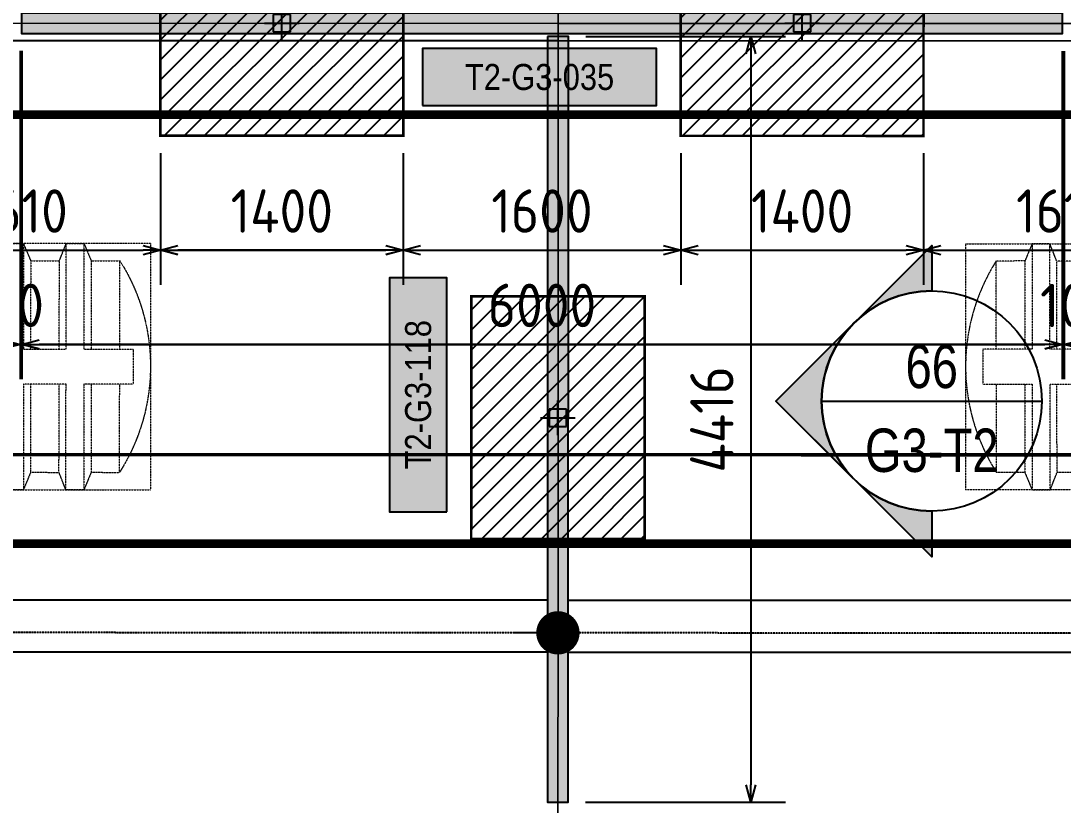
# Model space of a CAD drawing. Header units: centimetres. Extents: x -6122352 to 7132207, y -1694241 to 1947892.
# Drawn here: x 231325 to 237335, y -112999 to -108475 of the extents above; entities that cross this region are included whole.
import ezdxf
from ezdxf.enums import TextEntityAlignment as Align
from ezdxf.xclip import XClip

# ---------------------------------------------------------------- set-up
doc = ezdxf.new("R2010")
doc.units = ezdxf.units.CM
doc.header["$MEASUREMENT"] = 0
doc.header["$XCLIPFRAME"] = 2
doc.header["$PDMODE"] = 66
doc.header["$PDSIZE"] = 100
for name, pattern in [('DASHED2', [0.375, 0.25, -0.125]), ('DU23023_KAA_00_XX_M2_TR_KPTB_0024$0$DU23023_KAA_00_XX_M2_TR_XRBS_0024$0$PHANTOM2', [1.25, 0.625, -0.125, 0.125, -0.125, 0.125, -0.125]), ('HIDDEN', [0.375, 0.25, -0.125]), ('XR-AR-END-SETTING OUT PLAN$0$23261-XR-AR-SI-GF$0$HIDDEN', [0.375, 0.25, -0.125])]:
    doc.linetypes.add(name, pattern=pattern)
for name, color, linetype in [('00-MI-DIM', 7, 'Continuous'), ('23585-XR-AR-BOUNDARY WALLS AND SETBACKS$0$setback', 7, 'XR-AR-END-SETTING OUT PLAN$0$23261-XR-AR-SI-GF$0$HIDDEN'), ('@MI-FOOTINGS', 7, 'Continuous'), ('@MI-REF LAYER', 7, 'Continuous'), ('@MI-TYPE-02', 6, 'Continuous'), ('A-GLASS HATCH', 7, 'Continuous'), ('B_TH_6', 7, 'Continuous'), ('PANEL-TAGS', 7, 'Continuous'), ('VD-WS-WATER TANK', 7, 'Continuous'), ('XR-AR-MID-SETTING OUT FOR MASTER$0$23585-XR-AR-MID-GROUND FLOOR$0$A-Flor-Strs', 1, 'Continuous')]:
    doc.layers.add(name, color=color, linetype=linetype)
doc.layers.add('08-Compound Wall-2', color=6, linetype='Continuous', lineweight=25, true_color=0xff00ff)
doc.layers.add('23585-XR-AR-DAMAC PLOT LIMITS$0$1-Mid units', color=41, linetype='Continuous', lineweight=5)
doc.layers.add('A-ANNO-TEXT', color=3, linetype='Continuous', lineweight=25)
doc.styles.add('Arial Narrow', font='ARIALN.TTF', dxfattribs={"width": 0.95, "height": 500})
doc.styles.add('PANELTAG_STYLE', font='arial.ttf')
doc.styles.add('Schueco-BEMSTIL', font='isocpeur.ttf', dxfattribs={"width": 0.9})
doc.dimstyles.new('MI- JWC-TXT-2.5 MM', dxfattribs={"dimscale": 1.5, "dimtxt": 2.5, "dimasz": 1, "dimexe": 2, "dimexo": 1, "dimgap": 1, "dimtad": 1, "dimdec": 0, "dimdsep": 46, "dimtxsty": 'Schueco-BEMSTIL', "dimblk": 'OPEN30', "dimcen": 0, "dimdle": 2, "dimclrd": 140, "dimclre": 8, "dimclrt": 40, "dimadec": 0, "dimazin": 2, "dimtfac": 1, "dimtdec": 0, "dimtix": 1, "dimtmove": 2, "dimatfit": 3, "dimldrblk": 'OPEN', "dimfxl": 2, "dimlwd": -1, "dimlwe": -1, "dimarcsym": 0})

# ---------------------------------------------------------------- blocks, each defined once
blk = doc.blocks.new('23585-XR-AR-BOUNDARY WALLS AND SETBACKS')
at = {"layer": '08-Compound Wall-2'}
blk.add_lwpolyline([(496661.888, 2768995.6694), (496644.2671, 2769011.8163), (496638.222, 2769005.2187), (496634.1686, 2769000.7949), (496630.1152, 2768996.3711), (496626.0618, 2768991.9475), (496622.0082, 2768987.5237), (496617.9548, 2768983.0999), (496613.9014, 2768978.6763), (496607.7876, 2768972.0037), (496625.4092, 2768955.8575)], dxfattribs=at)
at = {"layer": '23585-XR-AR-BOUNDARY WALLS AND SETBACKS$0$setback', "ltscale": 40, "const_width": 0.05}
blk.add_lwpolyline([(496658.8904, 2768994.6184), (496644.5136, 2769007.7926), (496640.3602, 2769003.2596), (496636.3068, 2768998.8358), (496632.2534, 2768994.412), (496628.2, 2768989.9884), (496624.1463, 2768985.5645), (496620.093, 2768981.1408), (496616.0396, 2768976.7172), (496611.8849, 2768972.1827), (496626.2624, 2768959.009), (496630.417, 2768963.5433), (496634.4704, 2768967.967), (496638.5238, 2768972.3908), (496642.5772, 2768976.8146), (496646.6306, 2768981.2384), (496650.684, 2768985.6622), (496654.7374, 2768990.086), (496658.8904, 2768994.6184)], dxfattribs=at)
blk = doc.blocks.new('A$C9d9485f6')
at = {"layer": 'A-ANNO-TEXT', "rotation": 312.4881850805905}
blk.add_blockref('23585-XR-AR-BOUNDARY WALLS AND SETBACKS', (-2377088.5348, -1504219.2521), dxfattribs=at)
blk = doc.blocks.new('23585-XR-AR-DAMAC PLOT LIMITS')
at = {"layer": '23585-XR-AR-DAMAC PLOT LIMITS$0$1-Mid units', "color": 251, "true_color": 0x636466}
for points in [[(496630.0415, 2768996.4387), (496612.3463, 2769012.6525), (496616.3997, 2769017.0763), (496634.0949, 2769000.8625)], [(496625.9881, 2768992.0151), (496608.2929, 2769008.2287), (496612.3463, 2769012.6525), (496630.0415, 2768996.4387)], [(496630.0415, 2768996.4387), (496634.0949, 2769000.8625), (496651.7899, 2768984.6489), (496647.7365, 2768980.2251)], [(496625.9881, 2768992.0151), (496630.0415, 2768996.4387), (496647.7365, 2768980.2251), (496643.6831, 2768975.8013)]]:
    blk.add_lwpolyline(points, close=True, dxfattribs=at)
blk = doc.blocks.new('A$Cf093b529')
at = {"layer": 'A-ANNO-TEXT'}
blk.add_blockref('23585-XR-AR-DAMAC PLOT LIMITS', (-495391.9901, -2768603.4419), dxfattribs=at)
blk = doc.blocks.new('XR-AR-MID-SETTING OUT FOR MASTER')
at = {"layer": 'XR-AR-MID-SETTING OUT FOR MASTER$0$23585-XR-AR-MID-GROUND FLOOR$0$A-Flor-Strs', "color": 8}
for p, q in [((60.1, 20672.9), (5940, 20672.7)), ((60, 20372.9), (5940, 20372.7))]:
    blk.add_line(p, q, dxfattribs=at)
blk = doc.blocks.new('MID UNIT')
at = {"xscale": 0.001, "yscale": 0.001, "zscale": 0.001}
blk.add_blockref('XR-AR-MID-SETTING OUT FOR MASTER', (0, 0), dxfattribs=at)
blk = doc.blocks.new('TH_6')
at = {"xscale": -1}
blk.add_blockref('MID UNIT', (495826.3054, 2769163.9966), dxfattribs=at)
blk.add_blockref('MID UNIT', (495826.3054, 2769163.9966))
blk = doc.blocks.new('A$Ce2a03a74')
at = {"layer": 'B_TH_6', "xscale": 999.9914829579993, "yscale": 999.9914829579993, "zscale": 999.9914829579993}
blk.add_blockref('TH_6', (-495790404.5, -2769140733.3), dxfattribs=at)
blk = doc.blocks.new('23585-XR-AR-MALDIVE-2$0$TH_6')
at = {"ltscale": 10, "xscale": 0.00100002623446598, "yscale": 0.00100002623446598, "zscale": 0.00100002623446598}
blk.add_blockref('A$Ce2a03a74', (495794.6272, 2769164.3184), dxfattribs=at)
blk = doc.blocks.new('WT')
at = {"layer": 'VD-WS-WATER TANK', "color": 8, "linetype": 'HIDDEN', "lineweight": 5}
for p, q in [((-1544.6, 709.7), (-1544.6, -710.3)), ((-1544.6, 709.7), (805.4, 709.7)), ((805.4, -710.3), (805.4, 709.7)), ((-1205.2, 610), (-1368.6, 609.7)), ((-1367.6, 100.7), (-1368.6, 609.7)), ((-853.8, 610), (-1019.5, 609.7)), ((-462.5, 610), (-670.5, 610)), ((-92.3, 610), (-279.1, 610)), ((278, 610), (91.1, 609.6)), ((645.8, 610), (461.3, 609.7)), ((646.8, 100.7), (645.8, 610)), ((-1366.3, -610.3), (-1367.2, -101.4)), ((648.2, -610), (647.2, -101.4)), ((-1202.9, -610), (-1366.3, -610.3)), ((-853.8, -610), (-1017.2, -610.3)), ((-462.5, -610), (-668.2, -610)), ((-92.3, -610), (-276.8, -610)), ((278, -610), (93.4, -610.3)), ((648.2, -610), (463.6, -610.3)), ((805.4, -710.3), (-1544.6, -710.3))]:
    blk.add_line(p, q, dxfattribs=at)
at = {"layer": 'VD-WS-WATER TANK', "color": 8, "linetype": 'HIDDEN', "lineweight": 5, "ltscale": 0.2}
for p, q in [((-450, 450, 1.1), (450, -450, -1)), ((450, 450), (-450, -450, 1))]:
    blk.add_line(p, q, dxfattribs=at)
at = {"layer": 'VD-WS-WATER TANK', "color": 8, "linetype": 'HIDDEN', "lineweight": 5}
for points in [[(-1058, 100.7), (-1059, 709.7), (-1161.1, 709.7), (-1202.9, 610), (-1202.9, 100.7)], [(-1161.1, 709.7), (-1161.1, 100.7)], [(-1018.6, 100.7), (-1019.5, 610), (-1059, 709.7)], [(-708.9, 100.7), (-709.9, 709.7), (-812, 709.7), (-853.8, 610), (-853.8, 100.7)], [(-812, 709.7), (-812, 100.7)], [(-669.5, 100.7), (-670.5, 610), (-709.9, 709.7)], [(-318.4, 600), (-318.6, 709.7), (-420.7, 709.7), (-462.5, 610), (-462.5, 600)], [(-420.7, 709.7), (-420.7, 600)], [(-279.1, 600), (-279.1, 610), (-318.6, 709.7)], [(51.8, 600), (51.6, 709.7), (-50.5, 709.7), (-92.3, 610), (-92.3, 600)], [(-50.5, 709.7), (-50.5, 600)], [(91.1, 600), (91.1, 610), (51.6, 709.7)], [(422, 600), (421.8, 709.7), (319.7, 709.7), (278, 610), (278, 600)], [(319.7, 709.7), (319.7, 600)], [(461.3, 600), (461.3, 610), (421.8, 709.7)], [(-1161.1, 100.7), (-1444.6, 100.7), (-1444.6, -101.4), (-1161.1, -101.4)], [(-812, 100.7), (-1058, 100.7)], [(-600, 100.7), (-708.9, 100.7)], [(600, -101.4), (705.4, -101.4), (705.4, 100.7), (600, 100.7)], [(-1202.9, -101.4), (-1202.9, -610), (-1161.1, -710.3), (-1056.7, -710.3), (-1017.2, -610), (-1018.2, -101.4)], [(-1161.1, -101.4), (-1161.1, -710.3)], [(-1056.7, -710.3), (-1057.7, -101.4)], [(-1057.7, -101.4), (-812, -101.4)], [(-853.8, -101.4), (-853.8, -610), (-812, -710.3), (-707.6, -710.3), (-668.2, -610), (-669.1, -101.4)], [(-812, -101.4), (-812, -710.3)], [(-707.6, -710.3), (-708.6, -101.4)], [(-708.6, -101.4), (-600, -101.4)], [(-462.5, -600), (-462.5, -610), (-420.7, -710.3), (-316.2, -710.3), (-276.8, -610), (-276.8, -600)], [(-420.7, -600), (-420.7, -710.3)], [(-316.2, -710.3), (-316.4, -600)], [(-92.3, -600), (-92.3, -610), (-50.5, -710.3), (54, -710.3), (93.4, -610), (93.4, -600)], [(-50.5, -600), (-50.5, -710.3)], [(54, -710.3), (53.8, -600)], [(278, -600), (278, -610), (319.7, -710.3), (424.2, -710.3), (463.6, -610), (463.6, -600)], [(319.7, -600), (319.7, -710.3)], [(424.2, -710.3), (424, -600)]]:
    blk.add_lwpolyline(points, dxfattribs=at)
at = {"layer": 'VD-WS-WATER TANK', "color": 8, "linetype": 'HIDDEN', "lineweight": 5, "ltscale": 0.2}
for points in [[(-700, -700), (700, -700), (700, 700), (-700, 700)], [(-600, -600), (600, -600), (600, 600), (-600, 600)], [(-450, -450), (450, -450), (450, 450), (-450, 450)]]:
    blk.add_lwpolyline(points, close=True, dxfattribs=at)
at = {"layer": 'VD-WS-WATER TANK', "color": 8, "linetype": 'HIDDEN', "lineweight": 5}
for radius in [300, 255]:
    blk.add_circle((0, 0), radius, dxfattribs=at)
for centre, radius, start, end in [((-406.1, 1.5), 1138.5, 147.71236, 212.50564), ((-448.6, -2.1), 1254, 331.0009, 29.21709)]:
    blk.add_arc(centre, radius, start, end, dxfattribs=at)
blk = doc.blocks.new('A$Cd6a0eabc')
at = {"color": 1, "true_color": 0xeb0000, "const_width": 0.008}
blk.add_lwpolyline([(45.1499, 0.0002), (39.1499, 0.0002), (33.1499, 0.0002), (27.1499, 0.0002), (21.1499, 0.0002), (15.1499, 0.0002), (9.1499, 0.0002), (0, 0.0003), (0.0002, 24.0004), (9.1502, 24.0005), (15.1501, 24.0004), (21.1501, 24.0004), (27.1502, 24.0002), (33.1501, 24.0001), (39.1501, 24.0001), (45.1501, 24.0001), (54.2983, 24.0001), (54.2973, 0)], close=True, dxfattribs=at)
at = {"layer": 'VD-WS-WATER TANK', "ltscale": 100}
for p, xscale, yscale, zscale, rotation in [((29.2555, 22.0205), -0.001000000000000002, 0.001000000000000002, 0.001000000000000002, 359.9999999990496), ((37.0449, 22.0203), 0.0009999999999999994, 0.0009999999999999994, 0.0009999999999999994, 359.999999999588)]:
    blk.add_blockref('WT', p, dxfattribs=dict(at, xscale=xscale, yscale=yscale, zscale=zscale, rotation=rotation))
blk = doc.blocks.new('A$Cd086fac5')
at = {"color": 1, "true_color": 0xeb0000, "const_width": 0.008}
blk.add_lwpolyline([(45.1478, 0.0002), (39.1481, 0.0002), (33.1481, 0.0002), (27.1481, 0.0002), (21.1481, 0.0002), (15.1481, 0.0002), (9.1481, 0.0002), (0.0007, 0.0004), (0, 24.0003), (9.1482, 24.0003), (15.1482, 24.0003), (21.1482, 24.0003), (27.1481, 24.0002), (33.1482, 24.0001), (39.1482, 24.0001), (45.1481, 23.9999), (54.2981, 24), (54.2981, 0)], close=True, dxfattribs=at)
blk = doc.blocks.new('_Dot')
at = {"color": 0, "linetype": 'ByBlock', "lineweight": -2}
blk.add_line((-0.5, 0), (-1, 0), dxfattribs=at)
at = {"color": 0, "linetype": 'ByBlock', "const_width": 0.5}
blk.add_lwpolyline([(-0.25, 0, 1), (0.25, 0, 1)], format="xyb", close=True, dxfattribs=at)
blk = doc.blocks.new('A$C1c81b485')
at = {"color": 1, "true_color": 0xeb0000, "const_width": 0.008}
blk.add_lwpolyline([(46.8969, -23.4797), (40.8972, -23.4797), (34.8972, -23.4797), (28.8972, -23.4797), (22.8972, -23.4797), (16.8972, -23.4797), (10.8972, -23.4797), (1.7498, -23.4795), (1.7491, 0.5204), (10.8973, 0.5204), (16.8973, 0.5204), (22.8973, 0.5204), (28.8972, 0.5203), (34.8973, 0.5202), (40.8973, 0.5202), (46.8972, 0.52), (56.0473, 0.5201), (56.0473, -23.4799)], close=True, dxfattribs=at)
blk = doc.blocks.new('A$Cf0bbf950')
at = {"color": 1, "true_color": 0xeb0000, "const_width": 0.008}
blk.add_lwpolyline([(45.1499, 0.5989), (39.1499, 0.5989), (33.1499, 0.599), (27.1499, 0.599), (21.1499, 0.599), (15.1499, 0.599), (9.1499, 0.599), (0, 0.599), (0.0002, 24.5992), (9.1502, 24.5992), (15.1501, 24.5991), (21.1501, 24.5991), (27.1502, 24.599), (33.1501, 24.5988), (39.1501, 24.5988), (45.1501, 24.5988), (54.2983, 24.5989), (54.2973, 0.5987)], close=True, dxfattribs=at)
blk = doc.blocks.new('_Open30')
at = {"color": 0, "linetype": 'ByBlock', "lineweight": -2}
for p, q in [((-1, 0.268), (0, 0)), ((0, 0), (-1, -0.268)), ((0, 0), (-1, 0))]:
    blk.add_line(p, q, dxfattribs=at)
blk = doc.blocks.new('*D1215')
at = {"layer": '@MI-TYPE-02', "color": 8, "transparency": 16777216}
for p, q in [((24159.9, -79.2), (25312.4, -79.6)), ((24159.2, -4495.4), (25311, -4495.8))]:
    blk.add_line(p, q, dxfattribs=at)
at = {"layer": '@MI-TYPE-02', "color": 140, "transparency": 16777216}
blk.add_line((25112.4, -179.5), (25111, -4395.7), dxfattribs=at)
at = {"layer": 'Defpoints', "color": 0, "transparency": 16777216}
for p in [(24059.9, -79.2), (24059.2, -4495.4), (25111, -4495.7)]:
    blk.add_point(p, dxfattribs=at)
at = {"layer": '@MI-TYPE-02', "color": 140, "transparency": 16777216, "xscale": 100, "yscale": 100, "zscale": 100}
for p, rotation in [((25112.4, -79.5), 89.98108695238069), ((25111, -4495.7), 269.9810869523807)]:
    blk.add_blockref('_Open30', p, dxfattribs=dict(at, rotation=rotation))
at = {"layer": '@MI-TYPE-02', "color": 40, "transparency": 16777216, "insert": (24886.7, -2287.5), "char_height": 250, "attachment_point": 5, "rotation": 89.98109, "style": 'Schueco-BEMSTIL'}
blk.add_mtext('4416', dxfattribs=at)
blk = doc.blocks.new('_Open')
at = {"color": 0, "linetype": 'ByBlock', "lineweight": -2}
for p, q in [((-1, 0.2), (0, 0)), ((-1, -0.2), (0, 0)), ((0, 0), (-1, 0))]:
    blk.add_line(p, q, dxfattribs=at)
blk = doc.blocks.new('T2-SINGLE FOOTING')
at = {"layer": '@MI-FOOTINGS', "transparency": 33554679}
h = blk.add_hatch(dxfattribs=at)
h.set_pattern_fill('ANSI31', color=8, scale=650)
h.paths.add_polyline_path([(-700, 500), (700, 500), (700, -500), (-700, -500)])
at = {"layer": '@MI-FOOTINGS', "color": 62, "const_width": 15}
blk.add_lwpolyline([(-700, 500), (700, 500), (700, -500), (-700, -500)], close=True, dxfattribs=at)
at = {"layer": '@MI-FOOTINGS', "color": 30}
blk.add_point((0, 0), dxfattribs=at)
blk = doc.blocks.new('T2-FOOTING PLAN')
at = {"layer": '@MI-FOOTINGS', "transparency": 33554679}
h = blk.add_hatch(dxfattribs=at)
h.set_pattern_fill('ANSI31', color=8, scale=650)
h.paths.add_polyline_path([(-700, 650), (700, 650), (700, -650), (-700, -650)])
at = {"layer": '@MI-FOOTINGS', "color": 160, "true_color": 0x3340f0, "const_width": 15}
blk.add_lwpolyline([(-700, 650), (700, 650), (700, -650), (-700, -650)], close=True, dxfattribs=at)
at = {"layer": '@MI-FOOTINGS', "color": 30}
blk.add_point((0, 0), dxfattribs=at)
blk = doc.blocks.new('*D2681')
at = {"layer": '@MI-TYPE-02', "color": 8, "transparency": 16777216}
for p, q in [((-24918.2, -746.7), (-24918.2, -1506)), ((-23308.2, -746.7), (-23308.2, -1506))]:
    blk.add_line(p, q, dxfattribs=at)
at = {"layer": '@MI-TYPE-02', "color": 140, "transparency": 16777216}
blk.add_line((-24818.2, -1306), (-23408.2, -1306), dxfattribs=at)
at = {"layer": 'Defpoints', "color": 0, "transparency": 16777216}
for p in [(-24918.2, -646.7), (-23308.2, -646.7), (-23308.2, -1306)]:
    blk.add_point(p, dxfattribs=at)
at = {"layer": '@MI-TYPE-02', "color": 140, "transparency": 16777216, "xscale": 100, "yscale": 100, "zscale": 100, "rotation": 180}
blk.add_blockref('_Open30', (-24918.2, -1306), dxfattribs=at)
at = {"layer": '@MI-TYPE-02', "color": 140, "transparency": 16777216, "xscale": 100, "yscale": 100, "zscale": 100}
blk.add_blockref('_Open30', (-23308.2, -1306), dxfattribs=at)
at = {"layer": '@MI-TYPE-02', "color": 40, "transparency": 16777216, "insert": (-24113.2, -1081), "char_height": 250, "attachment_point": 5, "style": 'Schueco-BEMSTIL'}
blk.add_mtext('1610', dxfattribs=at)
blk = doc.blocks.new('*D2685')
at = {"layer": '@MI-TYPE-02', "color": 8, "transparency": 16777216}
for p, q in [((-23308.2, -746.7), (-23308.2, -1506)), ((-21908.2, -746.9), (-21908.2, -1506))]:
    blk.add_line(p, q, dxfattribs=at)
at = {"layer": '@MI-TYPE-02', "color": 140, "transparency": 16777216}
blk.add_line((-23208.2, -1306), (-22008.2, -1306), dxfattribs=at)
at = {"layer": 'Defpoints', "color": 0, "transparency": 16777216}
for p in [(-23308.2, -646.7), (-21908.2, -646.9), (-21908.2, -1306)]:
    blk.add_point(p, dxfattribs=at)
at = {"layer": '@MI-TYPE-02', "color": 140, "transparency": 16777216, "xscale": 100, "yscale": 100, "zscale": 100, "rotation": 180}
blk.add_blockref('_Open30', (-23308.2, -1306), dxfattribs=at)
at = {"layer": '@MI-TYPE-02', "color": 140, "transparency": 16777216, "xscale": 100, "yscale": 100, "zscale": 100}
blk.add_blockref('_Open30', (-21908.2, -1306), dxfattribs=at)
at = {"layer": '@MI-TYPE-02', "color": 40, "transparency": 16777216, "insert": (-22608.2, -1081), "char_height": 250, "attachment_point": 5, "style": 'Schueco-BEMSTIL'}
blk.add_mtext('1400', dxfattribs=at)
blk = doc.blocks.new('*D2683')
at = {"layer": '@MI-TYPE-02', "color": 8, "transparency": 16777216}
for p, q in [((-23308.2, -746.7), (-23308.2, -1505.7)), ((-21908.2, -746.9), (-21908.2, -1505.7))]:
    blk.add_line(p, q, dxfattribs=at)
at = {"layer": '@MI-TYPE-02', "color": 140, "transparency": 16777216}
blk.add_line((-22008.2, -1305.7), (-23208.2, -1305.7), dxfattribs=at)
at = {"layer": 'Defpoints', "color": 0, "transparency": 16777216}
for p in [(-23308.2, -646.7), (-21908.2, -646.9), (-23308.2, -1305.7)]:
    blk.add_point(p, dxfattribs=at)
at = {"layer": '@MI-TYPE-02', "color": 140, "transparency": 16777216, "xscale": 100, "yscale": 100, "zscale": 100, "rotation": 180}
blk.add_blockref('_Open30', (-23308.2, -1305.7), dxfattribs=at)
at = {"layer": '@MI-TYPE-02', "color": 140, "transparency": 16777216, "xscale": 100, "yscale": 100, "zscale": 100}
blk.add_blockref('_Open30', (-21908.2, -1305.7), dxfattribs=at)
at = {"layer": '@MI-TYPE-02', "color": 40, "transparency": 16777216, "insert": (-22608.2, -1080.7), "char_height": 250, "attachment_point": 5, "style": 'Schueco-BEMSTIL'}
blk.add_mtext('1400', dxfattribs=at)
blk = doc.blocks.new('*D2619')
at = {"layer": '@MI-TYPE-02', "color": 8, "transparency": 16777216}
for p, q in [((-21908.2, -746.9), (-21908.2, -1506)), ((-20308.2, -747.2), (-20308.2, -1506))]:
    blk.add_line(p, q, dxfattribs=at)
at = {"layer": '@MI-TYPE-02', "color": 140, "transparency": 16777216}
blk.add_line((-21808.2, -1306), (-20408.2, -1306), dxfattribs=at)
at = {"layer": 'Defpoints', "color": 0, "transparency": 16777216}
for p in [(-21908.2, -646.9), (-20308.2, -647.2), (-20308.2, -1306)]:
    blk.add_point(p, dxfattribs=at)
at = {"layer": '@MI-TYPE-02', "color": 140, "transparency": 16777216, "xscale": 100, "yscale": 100, "zscale": 100, "rotation": 180}
blk.add_blockref('_Open30', (-21908.2, -1306), dxfattribs=at)
at = {"layer": '@MI-TYPE-02', "color": 140, "transparency": 16777216, "xscale": 100, "yscale": 100, "zscale": 100}
blk.add_blockref('_Open30', (-20308.2, -1306), dxfattribs=at)
at = {"layer": '@MI-TYPE-02', "color": 40, "transparency": 16777216, "insert": (-21108.2, -1081), "char_height": 250, "attachment_point": 5, "style": 'Schueco-BEMSTIL'}
blk.add_mtext('1600', dxfattribs=at)
blk = doc.blocks.new('*D2684')
at = {"layer": '@MI-TYPE-02', "color": 8, "transparency": 16777216}
for p, q in [((-18908.2, -747.5), (-18908.2, -1506)), ((-17298.1, -747.5), (-17298.1, -1506))]:
    blk.add_line(p, q, dxfattribs=at)
at = {"layer": '@MI-TYPE-02', "color": 140, "transparency": 16777216}
blk.add_line((-18808.2, -1306), (-17398.1, -1306), dxfattribs=at)
at = {"layer": 'Defpoints', "color": 0, "transparency": 16777216}
for p in [(-18908.2, -647.5), (-17298.1, -647.5), (-17298.1, -1306)]:
    blk.add_point(p, dxfattribs=at)
at = {"layer": '@MI-TYPE-02', "color": 140, "transparency": 16777216, "xscale": 100, "yscale": 100, "zscale": 100, "rotation": 180}
blk.add_blockref('_Open30', (-18908.2, -1306), dxfattribs=at)
at = {"layer": '@MI-TYPE-02', "color": 140, "transparency": 16777216, "xscale": 100, "yscale": 100, "zscale": 100}
blk.add_blockref('_Open30', (-17298.1, -1306), dxfattribs=at)
at = {"layer": '@MI-TYPE-02', "color": 40, "transparency": 16777216, "insert": (-18103.2, -1081), "char_height": 250, "attachment_point": 5, "style": 'Schueco-BEMSTIL'}
blk.add_mtext('1610', dxfattribs=at)
blk = doc.blocks.new('*D2642')
at = {"layer": '@MI-TYPE-02', "color": 8, "transparency": 16777216}
for p, q in [((-24117.9, -157.5), (-24117.9, -2049.8)), ((-24107.8, -157.5), (-24107.8, -2049.8))]:
    blk.add_line(p, q, dxfattribs=at)
at = {"layer": '@MI-TYPE-02', "color": 140, "transparency": 16777216}
for p, q in [((-24217.9, -1849.8), (-24317.9, -1849.8)), ((-24117.9, -1849.8), (-24107.8, -1849.8)), ((-24007.8, -1849.8), (-23907.8, -1849.8))]:
    blk.add_line(p, q, dxfattribs=at)
at = {"layer": 'Defpoints', "color": 0, "transparency": 16777216}
for p in [(-24117.9, -57.5), (-24107.8, -57.5), (-24107.8, -1849.8)]:
    blk.add_point(p, dxfattribs=at)
at = {"layer": '@MI-TYPE-02', "color": 140, "transparency": 16777216, "xscale": 100, "yscale": 100, "zscale": 100}
blk.add_blockref('_Open30', (-24117.9, -1849.8), dxfattribs=at)
at = {"layer": '@MI-TYPE-02', "color": 140, "transparency": 16777216, "xscale": 100, "yscale": 100, "zscale": 100, "rotation": 180}
blk.add_blockref('_Open30', (-24107.8, -1849.8), dxfattribs=at)
at = {"layer": '@MI-TYPE-02', "color": 40, "transparency": 16777216, "insert": (-24112.9, -1624.8), "char_height": 250, "attachment_point": 5, "style": 'Schueco-BEMSTIL'}
blk.add_mtext('10', dxfattribs=at)
blk = doc.blocks.new('*D2666')
at = {"layer": '@MI-TYPE-02', "color": 8, "transparency": 16777216}
for p, q in [((-24107.8, -157.5), (-24107.8, -2049.8)), ((-18107.9, -158.3), (-18107.9, -2049.8))]:
    blk.add_line(p, q, dxfattribs=at)
at = {"layer": '@MI-TYPE-02', "color": 140, "transparency": 16777216}
blk.add_line((-24007.8, -1849.8), (-18207.9, -1849.8), dxfattribs=at)
at = {"layer": 'Defpoints', "color": 0, "transparency": 16777216}
for p in [(-24107.8, -57.5), (-18107.9, -58.3), (-18107.9, -1849.8)]:
    blk.add_point(p, dxfattribs=at)
at = {"layer": '@MI-TYPE-02', "color": 140, "transparency": 16777216, "xscale": 100, "yscale": 100, "zscale": 100, "rotation": 180}
blk.add_blockref('_Open30', (-24107.8, -1849.8), dxfattribs=at)
at = {"layer": '@MI-TYPE-02', "color": 140, "transparency": 16777216, "xscale": 100, "yscale": 100, "zscale": 100}
blk.add_blockref('_Open30', (-18107.9, -1849.8), dxfattribs=at)
at = {"layer": '@MI-TYPE-02', "color": 40, "transparency": 16777216, "insert": (-21107.8, -1624.8), "char_height": 250, "attachment_point": 5, "style": 'Schueco-BEMSTIL'}
blk.add_mtext('6000', dxfattribs=at)
blk = doc.blocks.new('*D2644')
at = {"layer": '@MI-TYPE-02', "color": 8, "transparency": 16777216}
for p, q in [((-24107.8, -159.3), (-24107.8, -2050.8)), ((-18107.9, -158.3), (-18107.9, -2050.8))]:
    blk.add_line(p, q, dxfattribs=at)
at = {"layer": '@MI-TYPE-02', "color": 140, "transparency": 16777216}
blk.add_line((-18207.9, -1850.8), (-24007.8, -1850.8), dxfattribs=at)
at = {"layer": 'Defpoints', "color": 0, "transparency": 16777216}
for p in [(-24107.8, -59.3), (-18107.9, -58.3), (-24107.8, -1850.8)]:
    blk.add_point(p, dxfattribs=at)
at = {"layer": '@MI-TYPE-02', "color": 140, "transparency": 16777216, "xscale": 100, "yscale": 100, "zscale": 100, "rotation": 180}
blk.add_blockref('_Open30', (-24107.8, -1850.8), dxfattribs=at)
at = {"layer": '@MI-TYPE-02', "color": 140, "transparency": 16777216, "xscale": 100, "yscale": 100, "zscale": 100}
blk.add_blockref('_Open30', (-18107.9, -1850.8), dxfattribs=at)
at = {"layer": '@MI-TYPE-02', "color": 40, "transparency": 16777216, "insert": (-21107.8, -1625.8), "char_height": 250, "attachment_point": 5, "style": 'Schueco-BEMSTIL'}
blk.add_mtext('6000', dxfattribs=at)
blk = doc.blocks.new('*D2649')
at = {"layer": '@MI-TYPE-02', "color": 8, "transparency": 16777216}
for p, q in [((-18107.9, -158.3), (-18107.9, -2050.8)), ((-18097.8, -159.2), (-18097.8, -2050.8))]:
    blk.add_line(p, q, dxfattribs=at)
at = {"layer": '@MI-TYPE-02', "color": 140, "transparency": 16777216}
for p, q in [((-18207.9, -1850.8), (-18307.9, -1850.8)), ((-18107.9, -1850.8), (-18097.8, -1850.8)), ((-17997.8, -1850.8), (-17897.8, -1850.8))]:
    blk.add_line(p, q, dxfattribs=at)
at = {"layer": 'Defpoints', "color": 0, "transparency": 16777216}
for p in [(-18107.9, -58.3), (-18097.8, -59.2), (-18097.8, -1850.8)]:
    blk.add_point(p, dxfattribs=at)
at = {"layer": '@MI-TYPE-02', "color": 140, "transparency": 16777216, "xscale": 100, "yscale": 100, "zscale": 100}
blk.add_blockref('_Open30', (-18107.9, -1850.8), dxfattribs=at)
at = {"layer": '@MI-TYPE-02', "color": 140, "transparency": 16777216, "xscale": 100, "yscale": 100, "zscale": 100, "rotation": 180}
blk.add_blockref('_Open30', (-18097.8, -1850.8), dxfattribs=at)
at = {"layer": '@MI-TYPE-02', "color": 40, "transparency": 16777216, "insert": (-18102.8, -1625.8), "char_height": 250, "attachment_point": 5, "style": 'Schueco-BEMSTIL'}
blk.add_mtext('10', dxfattribs=at)
blk = doc.blocks.new('*D2654')
at = {"layer": '@MI-TYPE-02', "color": 8, "transparency": 16777216}
for p, q in [((-20308.2, -747.2), (-20308.2, -1506)), ((-18908.2, -747.5), (-18908.2, -1506))]:
    blk.add_line(p, q, dxfattribs=at)
at = {"layer": '@MI-TYPE-02', "color": 140, "transparency": 16777216}
blk.add_line((-20208.2, -1306), (-19008.2, -1306), dxfattribs=at)
at = {"layer": 'Defpoints', "color": 0, "transparency": 16777216}
for p in [(-20308.2, -647.2), (-18908.2, -647.5), (-18908.2, -1306)]:
    blk.add_point(p, dxfattribs=at)
at = {"layer": '@MI-TYPE-02', "color": 140, "transparency": 16777216, "xscale": 100, "yscale": 100, "zscale": 100, "rotation": 180}
blk.add_blockref('_Open30', (-20308.2, -1306), dxfattribs=at)
at = {"layer": '@MI-TYPE-02', "color": 140, "transparency": 16777216, "xscale": 100, "yscale": 100, "zscale": 100}
blk.add_blockref('_Open30', (-18908.2, -1306), dxfattribs=at)
at = {"layer": '@MI-TYPE-02', "color": 40, "transparency": 16777216, "insert": (-19608.2, -1081), "char_height": 250, "attachment_point": 5, "style": 'Schueco-BEMSTIL'}
blk.add_mtext('1400', dxfattribs=at)
blk = doc.blocks.new('*U1871')
h = blk.add_hatch(color=94)
edge = h.paths.add_edge_path()
edge.add_line((0, -6.35), (0, -8.98))
edge.add_line((0, -8.98), (-8.98, 0))
edge.add_line((-8.98, 0), (0, 8.98))
edge.add_line((0, 8.98), (0, 6.35))
edge.add_arc((0, 0), 6.35, 90, 270)
at = {"color": 94}
blk.add_line((-6.35, 0), (6.35, 0), dxfattribs=at)
for points in [[(0, -6.35), (0, -8.98), (-8.98, 0), (0, 8.98), (0, 6.35, 1)], [(-4.49, 4.49, 0.414214), (-4.49, -4.49), (-8.98, 0), (-4.49, 4.49)]]:
    blk.add_lwpolyline(points, format="xyb", close=True)
blk.add_circle((0, 0), 6.35, dxfattribs=at)
at = {"style": 'Arial Narrow', "width": 0.95, "flags": 8}
blk.add_attdef('VIEWNUMBER', text='', height=2.5, dxfattribs=at).set_placement((0, 0), align=Align.BOTTOM_CENTER)
blk.add_attdef('SHEETNUMBER', text='', height=2.5, dxfattribs=at).set_placement((0, -1.588), align=Align.TOP_CENTER)
blk = doc.blocks.new('PANELTAG')
at = {"layer": 'PANEL-TAGS', "color": 1}
blk.add_lwpolyline([(-13.5, -3.3), (13.5, -3.3), (13.5, 3.3), (-13.5, 3.3)], close=True, dxfattribs=at)
at = {"layer": 'PANEL-TAGS', "color": 40, "true_color": 0xffd700}
blk.add_solid([(-13.5, -3.3), (13.5, -3.3), (-13.5, 3.3), (13.5, 3.3)], dxfattribs=at)
at = {"layer": 'PANEL-TAGS', "color": 5, "style": 'PANELTAG_STYLE', "width": 0.85}
blk.add_attdef('TAGNO', text='', height=3, dxfattribs=at).set_placement((0, 0), align=Align.MIDDLE)
blk = doc.blocks.new('M3 REF WITH TABLES')
at = {"color": 1, "const_width": 0.02}
blk.add_lwpolyline([(150.3425, 128.521), (153.9357, 128.7928), (177.1264, 154.1016), (179.1188, 152.2735), (177.1264, 154.1016), (186.7497, 164.6038), (186.7785, 168.2753)], dxfattribs=at)
blk = doc.blocks.new('G8-partition walls')
at = {"layer": 'A-GLASS HATCH'}
h = blk.add_hatch(color=6, dxfattribs=at)
h.dxf.hatch_style = 1
h.paths.add_polyline_path([(23939.9, -79.1), (23939.2, -4495.3), (24059.2, -4495.4), (24059.9, -79.2)])
at = {"layer": '@MI-TYPE-02', "color": 6}
blk.add_lwpolyline([(23939.9, -79.1), (23939.2, -4495.3), (24059.2, -4495.4), (24059.9, -79.2)], close=True, dxfattribs=at)
at = {"layer": '@MI-FOOTINGS', "xscale": -1, "rotation": 89.98108695186909}
blk.add_blockref('T2-SINGLE FOOTING', (23999.5, -2277.8), dxfattribs=at)
at = {"layer": '@MI-TYPE-02'}
dim = blk.add_linear_dim(base=(25111, -4495.7), p1=(24059.9, -79.2), p2=(24059.2, -4495.4), angle=269.98109, dimstyle='MI- JWC-TXT-2.5 MM', dxfattribs=at)
dim.commit()
dim.dimension.update_dxf_attribs({"geometry": '*D1215', "text_midpoint": (24886.7, -2287.5)})
blk = doc.blocks.new('*U2657')
at = {"layer": '@MI-TYPE-02'}
h = blk.add_hatch(color=256, dxfattribs=at)
h.dxf.hatch_style = 1
h.paths.add_polyline_path([(-24108.2, 61.6), (-18108.3, 61.7), (-18107.9, -58.3), (-24107.8, -58.4)])
blk.add_lwpolyline([(-24108.2, 61.6), (-18108.3, 61.7), (-18107.9, -58.3), (-24107.8, -58.4)], close=True, dxfattribs=at)
at = {"layer": '@MI-FOOTINGS', "rotation": 359.9898439714545}
for p in [(-22608.1, 3.2), (-19608.1, 2.7)]:
    blk.add_blockref('T2-FOOTING PLAN', p, dxfattribs=at)
at = {"layer": '@MI-TYPE-02', "color": 0}
for base, p1, p2, picture, middle in [((-24107.8, -1849.8), (-24117.9, -57.5), (-24107.8, -57.5), '*D2642', (-24112.9, -1624.8)), ((-18107.9, -1849.8), (-24107.8, -57.5), (-18107.9, -58.3), '*D2666', (-21107.8, -1624.8)), ((-24107.8, -1850.8), (-18107.9, -58.3), (-24107.8, -59.3), '*D2644', (-21107.8, -1625.8)), ((-23308.2, -1306), (-24918.2, -646.7), (-23308.2, -646.7), '*D2681', (-24113.2, -1081)), ((-21908.2, -1306), (-23308.2, -646.7), (-21908.2, -646.9), '*D2685', (-22608.2, -1081)), ((-23308.2, -1305.7), (-21908.2, -646.9), (-23308.2, -646.7), '*D2683', (-22608.2, -1080.7)), ((-20308.2, -1306), (-21908.2, -646.9), (-20308.2, -647.2), '*D2619', (-21108.2, -1081)), ((-17298.1, -1306), (-18908.2, -647.5), (-17298.1, -647.5), '*D2684', (-18103.2, -1081))]:
    dim = blk.add_linear_dim(base=base, p1=p1, p2=p2, dimstyle='MI- JWC-TXT-2.5 MM', dxfattribs=at)
    dim.commit()
    dim.dimension.update_dxf_attribs({"geometry": picture, "text_midpoint": middle})
at = {"layer": '@MI-TYPE-02'}
for base, p1, p2, picture, middle in [((-18097.8, -1850.8), (-18107.9, -58.3), (-18097.8, -59.2), '*D2649', (-18102.8, -1625.8)), ((-18908.2, -1306), (-20308.2, -647.2), (-18908.2, -647.5), '*D2654', (-19608.2, -1081))]:
    dim = blk.add_linear_dim(base=base, p1=p1, p2=p2, dimstyle='MI- JWC-TXT-2.5 MM', dxfattribs=at)
    dim.commit()
    dim.dimension.update_dxf_attribs({"geometry": picture, "text_midpoint": middle})

msp = doc.modelspace()

# ---------------------------------------------------------------- block references
at = {"layer": '@MI-REF LAYER', "xscale": 1000, "yscale": 1000, "zscale": 1000}
msp.add_blockref('A$C9d9485f6', (-23958.95046, 48155.57226), dxfattribs=at)
at = {"layer": '@MI-REF LAYER', "color": 10, "xscale": 1000, "yscale": 1000, "zscale": 1000}
for name, p, rotation in [('A$C1c81b485', (257319.42251, -107973.35511), 179.9901606833409), ('A$Cd086fac5', (255574.24306, -84493.15774), 179.9901606820299)]:
    msp.add_blockref(name, p, dxfattribs=dict(at, rotation=rotation))

# ---------------------------------------------------------------- next in the draw order: block references
at = {"layer": '@MI-REF LAYER'}
ref = msp.add_blockref('23585-XR-AR-MALDIVE-2$0$TH_6', (-496066867.09878, -2769211397.59683), dxfattribs=dict(at, xscale=1000, yscale=1000, zscale=1000, rotation=359.9901722157166))
XClip(ref).set_block_clipping_path([(495793.2152802178, 2769163.9963351609), (495847.2525252507, 2769163.9960809364), (495847.2535227563, 2769187.9361263197), (495838.3053463253, 2769187.8961598463), (495832.3053411033, 2769187.8961610533), (495826.3053362698, 2769187.8961622589), (495820.3054766443, 2769187.8962985789), (495814.3053364914, 2769187.8964472436), (495808.3053341156, 2769187.8964484511), (495802.3054744902, 2769187.8965847697), (495793.2153731633, 2769187.9364898955)])

# ---------------------------------------------------------------- next in the draw order: linework, layer by layer
at = {"layer": '00-MI-DIM', "color": 94, "linetype": 'DU23023_KAA_00_XX_M2_TR_KPTB_0024$0$DU23023_KAA_00_XX_M2_TR_XRBS_0024$0$PHANTOM2', "ltscale": 10, "const_width": 50}
msp.add_lwpolyline([(260309.91892, -108805.86866), (260310.2308, -109016.46146), (22420.43537, -109016.46146), (22416.86832, -108770.33311)], dxfattribs=at)

# ---------------------------------------------------------------- next in the draw order: block references
at = {"layer": '00-MI-DIM'}
ref = msp.add_blockref('*U1871', (236576.84256, -110668.0564), dxfattribs=dict(at, xscale=100, yscale=100, zscale=100))
ref.add_attrib('VIEWNUMBER', '66', dxfattribs={"layer": '0', "height": 250, "style": 'Arial Narrow', "width": 0.95}).set_placement((236576.84256, -110668.0564), align=Align.BOTTOM_CENTER)
ref.add_attrib('SHEETNUMBER', 'G3-T2', dxfattribs={"layer": '0', "height": 250, "style": 'Arial Narrow', "width": 0.95}).set_placement((236576.84256, -110826.8064), align=Align.TOP_CENTER)
at = {"layer": '@MI-REF LAYER', "color": 10, "xscale": 1000, "yscale": 1000, "zscale": 1000, "rotation": 359.9901722112346}
msp.add_blockref('A$Cd6a0eabc', (201268.08905, -132484.26543), dxfattribs=at)
at = {"layer": '@MI-REF LAYER', "extrusion": (-4.06944e-12, -7.46019e-09, 1), "xscale": -250.0000000000001, "yscale": 250.0000000000001, "zscale": 250.0000000000001, "rotation": 179.9692063035856}
msp.add_blockref('_Dot', (234421.36419, -112004.85517, 11.2311), dxfattribs=at)
at = {"layer": '@MI-TYPE-02', "color": 0}
msp.add_blockref('*U2657', (255437.68395, -108491.11209), dxfattribs=at)
at = {"layer": 'PANEL-TAGS'}
ref = msp.add_blockref('PANELTAG', (234315.4482, -108798.804), dxfattribs=dict(at, xscale=50, yscale=50, zscale=50))
ref.add_attrib('TAGNO', 'T2-G3-035', dxfattribs={"color": 5, "height": 150, "style": 'PANELTAG_STYLE', "width": 0.85}).set_placement((234315.4482, -108798.804), align=Align.MIDDLE_CENTER)
ref = msp.add_blockref('PANELTAG', (233615.27138, -110631.39666), dxfattribs=dict(at, xscale=50.00000000000001, yscale=50.00000000000001, zscale=50.00000000000001, rotation=90.00000000000001))
ref.add_attrib('TAGNO', 'T2-G3-118', dxfattribs={"color": 5, "height": 150, "rotation": 90, "style": 'PANELTAG_STYLE', "width": 0.85}).set_placement((233615.27138, -110631.39666), align=Align.MIDDLE_CENTER)

# ---------------------------------------------------------------- next in the draw order: wipeouts: each hides what was drawn before it
at = {"color": 10}
msp.add_wipeout([(204271.34137, -112711.10651), (204268.92458, -126984.62992), (252569.92436, -126992.95857), (252571.12315, -112719.43444), (246322.19392, -112717.90729), (246322.277, -113018.51436), (210521.14151, -113012.37349), (210521.32772, -112711.75033), (204271.34138, -112711.08893)], dxfattribs=at).dxf.layer = '@MI-REF LAYER'

# ---------------------------------------------------------------- next in the draw order: linework, layer by layer
at = {"layer": '@MI-REF LAYER', "color": 1, "const_width": 20}
msp.add_lwpolyline([(201394.23693, -108505.54649), (204021.67339, -110971.66586), (238348.63353, -110978.28625), (238346.35813, -113682.29047), (238348.63353, -110978.28625), (252593.07457, -110981.03348), (255319.97106, -108522.44775)], dxfattribs=at)
at = {"layer": '@MI-REF LAYER', "linetype": 'DASHED2', "extrusion": (-4.06944e-12, -7.46019e-09, 1), "elevation": 0.00085}
msp.add_lwpolyline([(246421.37279, -112011.92875), (227310.19066, -112001.35434), (226753.24817, -112738.02269)], dxfattribs=at)

# ---------------------------------------------------------------- next in the draw order: block references
at = {"layer": '@MI-REF LAYER', "xscale": 1000, "yscale": 1000, "zscale": 1000}
for name, p, rotation in [('A$Cf093b529', (-891608.73293, 539022.72011), 312.4882903633292), ('M3 REF WITH TABLES', (5073.57098, -84448.84299), 312.4882889992022)]:
    msp.add_blockref(name, p, dxfattribs=dict(at, rotation=rotation))
at = {"layer": '@MI-REF LAYER', "color": 10, "xscale": 1000, "yscale": 1000, "zscale": 1000, "rotation": 359.9901722150165}
msp.add_blockref('A$Cf0bbf950', (201267.69577, -133083.00234), dxfattribs=at)
at = {"layer": '@MI-TYPE-02', "color": 240, "true_color": 0xed1f24}
msp.add_blockref('G8-partition walls', (210422.10574, -108486.24628), dxfattribs=at)

doc.saveas('drawing.dxf')
